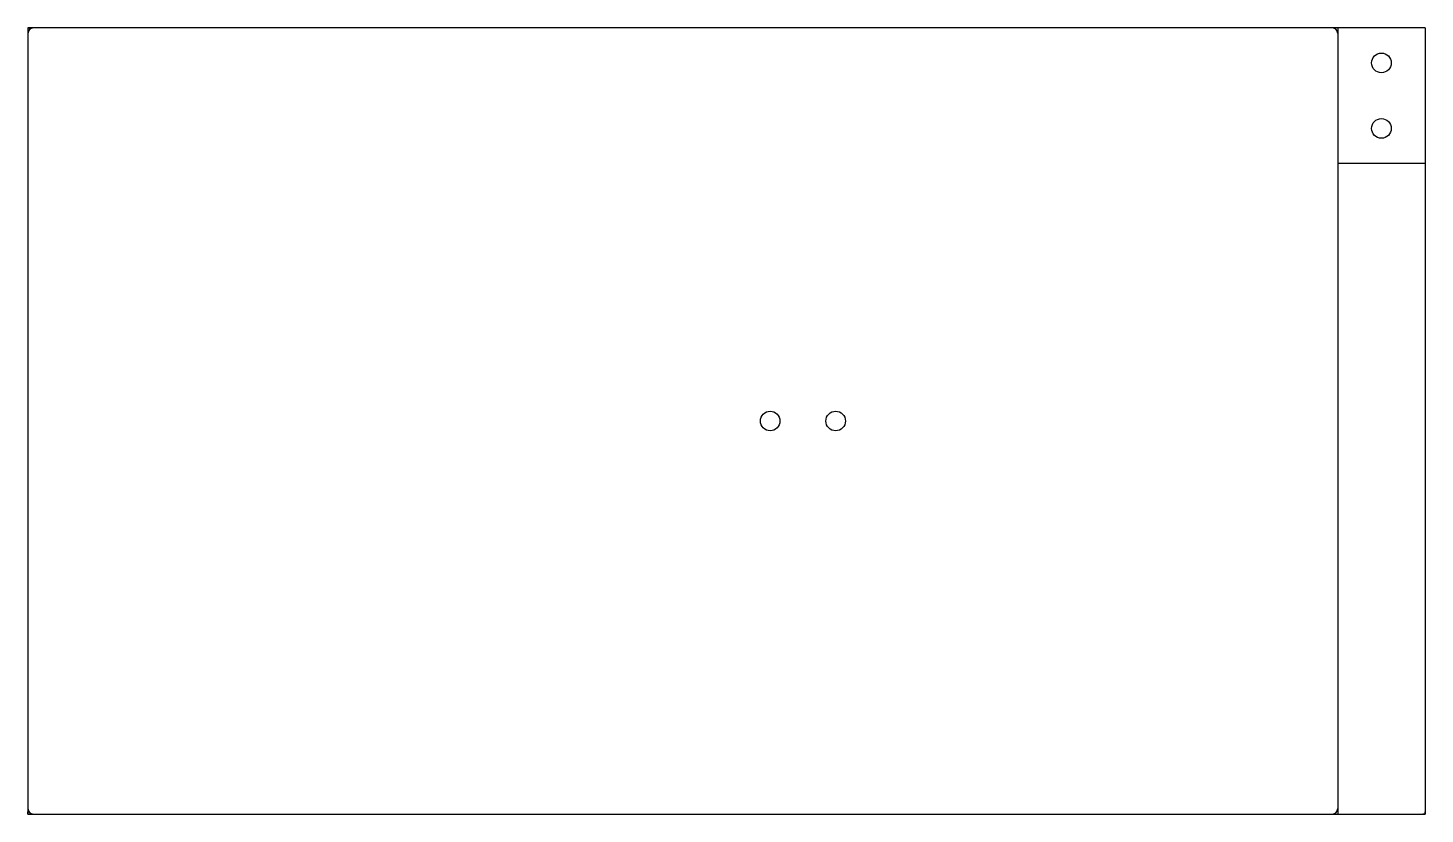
# Model space of a CAD drawing. Extents: x 0 to 320, y 0 to 180.
import ezdxf

# ---------------------------------------------------------------- set-up
doc = ezdxf.new("R2010")
doc.units = 0
doc.layers.get('0').update_dxf_attribs({"linetype": 'CONTINUOUS'})
doc.layers.add('レーザーカッター加工', color=1, linetype='CONTINUOUS')

msp = doc.modelspace()

# ---------------------------------------------------------------- linework, layer by layer
for p, q in [((320, 180), (0, 180)), ((0, 180), (0, 0)), ((320, 180), (320, 0)), ((0, 0), (320, 0))]:
    msp.add_line(p, q)
at = {"layer": 'レーザーカッター加工'}
for p, q in [((0, 180), (0, 179.5)), ((0, 180), (0.5, 180)), ((300, 180), (300, 0)), ((320, 180), (319.5, 180)), ((320, 180), (320, 179.5)), ((320, 149), (300, 149)), ((0, 0), (0, 0.5)), ((0, 0), (0.5, 0)), ((320, 0), (319.5, 0)), ((320, 0), (320, 0.5))]:
    msp.add_line(p, q, dxfattribs=at)
for centre in [(310, 172), (310, 157), (170, 90), (185, 90)]:
    msp.add_circle(centre, 2.25, dxfattribs=at)
for centre, start, end in [((1.25, 178.75), 90, 180), ((298.75, 178.75), 0, 90), ((1.25, 1.25), 180, 270), ((298.75, 1.25), 270, 0)]:
    msp.add_arc(centre, 1.25, start, end, dxfattribs=at)

doc.saveas('drawing.dxf')
